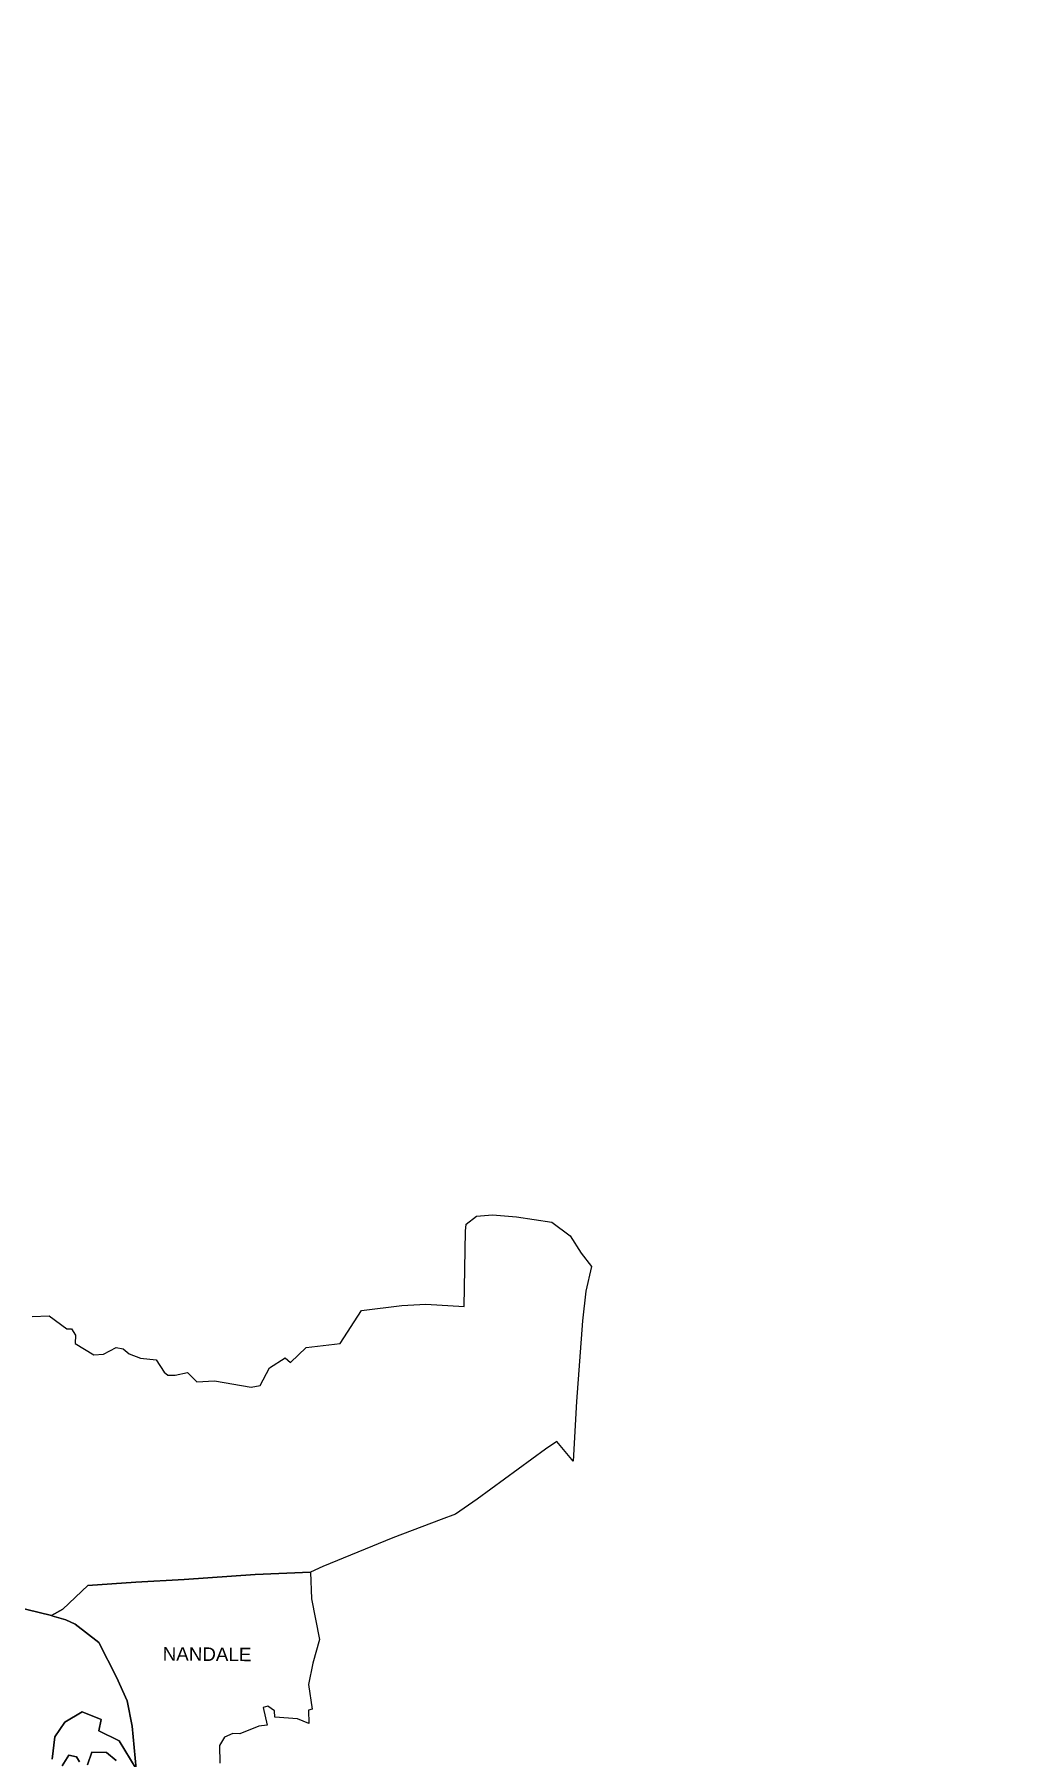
# Model space of a CAD drawing. Header units: metres. Extents: x 0 to 561379, y 0 to 4092696.
# Drawn here: x 288180 to 294780, y 2023407 to 2035134 of the extents above; entities that cross this region are included whole.
import ezdxf

# ---------------------------------------------------------------- set-up
doc = ezdxf.new("R2010")
doc.units = ezdxf.units.M
doc.layers.add('village', color=3, linetype='Continuous')
doc.layers.add('VILLAGE NAME', color=250, linetype='Continuous')
doc.styles.get("Standard").update_dxf_attribs({"font": 'calibri.ttf'})
picture_1 = doc.add_image_def('image2.ecw', size_in_pixel=(602484, 1083749.0))

msp = doc.modelspace()

# ---------------------------------------------------------------- linework, layer by layer
at = {"layer": 'village', "color": 3, "true_color": 0x00ff00}
for points in [[(287951, 2024458), (288296, 2024375), (288298, 2024371), (288394, 2024344), (288457, 2024315), (288619, 2024191), (288737, 2023954), (288810, 2023794), (288844, 2023621), (288873, 2023330), (288757, 2023521), (288617, 2023589), (288634, 2023667), (288504, 2023719), (288386, 2023649), (288318, 2023549), (288301, 2023397)], [(288369, 2023351), (288413, 2023423), (288467, 2023412), (288486, 2023379)], [(288540, 2023358), (288570, 2023444), (288669, 2023442), (288736, 2023386)]]:
    msp.add_lwpolyline(points, dxfattribs=at)
for points in [[(288165, 2026410, 0), (288279, 2026414, 0), (288400, 2026325, 0), (288432, 2026325, 0), (288458, 2026282, 0), (288457, 2026225, 0), (288583, 2026147, 0), (288649, 2026153, 0), (288735, 2026199, 0), (288784, 2026189, 0), (288825, 2026155, 0), (288902, 2026126, 0), (289007, 2026113, 0), (289063, 2026029, 0), (289087, 2026009, 0), (289138, 2026009, 0), (289222, 2026028, 0), (289284, 2025964, 0), (289405, 2025972, 0), (289655, 2025928, 0), (289715, 2025939, 0), (289779, 2026059, 0), (289886, 2026127, 0), (289923, 2026097, 0), (290028, 2026198, 0), (290259, 2026226, 0), (290404, 2026449, 0), (290679, 2026484, 0), (290842, 2026493, 0), (291103, 2026477, 0), (291113, 2026990, 0), (291117, 2027038, 0), (291187, 2027092, 0), (291296, 2027101, 0), (291459, 2027088, 0), (291701, 2027050, 0), (291825, 2026957, 0), (291900, 2026840, 0), (291970, 2026750, 0), (291932, 2026582, 0), (291908, 2026379, 0), (291869, 2025831, 0), (291846, 2025425, 0), (291837, 2025435, 0), (291734, 2025558, 0), (291658, 2025506, 0), (291192, 2025166, 0), (291044, 2025063, 0), (290948, 2025028, 0), (290619, 2024902, 0), (290142, 2024707, 0), (290059, 2024668, 0), (289682, 2024654, 0), (289198, 2024619, 0), (288869, 2024601, 0), (288542, 2024578, 0), (288372, 2024418, 0), (288296, 2024375, 0), (287951, 2024458, 0)], [(288301, 2023397, 0), (288318, 2023549, 0), (288386, 2023649, 0), (288504, 2023719, 0), (288634, 2023667, 0), (288617, 2023589, 0), (288757, 2023521, 0), (288873, 2023330, 0), (288844, 2023621, 0), (288810, 2023794, 0), (288737, 2023954, 0), (288619, 2024191, 0), (288457, 2024315, 0), (288394, 2024344, 0), (288298, 2024371, 0), (288296, 2024375, 0), (288372, 2024418, 0), (288542, 2024578, 0), (288869, 2024601, 0), (289198, 2024619, 0), (289682, 2024654, 0), (290059, 2024668, 0), (290064, 2024488, 0), (290120, 2024211, 0), (290075, 2024049, 0), (290044, 2023904, 0), (290069, 2023736, 0), (290045, 2023730, 0), (290046, 2023640, 0), (289969, 2023671, 0), (289815, 2023681, 0), (289814, 2023725, 0), (289768, 2023757, 0), (289735, 2023748, 0), (289764, 2023628, 0), (289706, 2023620, 0), (289577, 2023568, 0), (289530, 2023570, 0), (289473, 2023545, 0), (289440, 2023490, 0), (289441, 2023370, 0)], [(288298, 2024371, 0), (288298, 2024371, 0)], [(288486, 2023379, 0), (288467, 2023412, 0), (288413, 2023423, 0), (288369, 2023351, 0)], [(288736, 2023386, 0), (288669, 2023442, 0), (288570, 2023444, 0), (288540, 2023358, 0)]]:
    msp.add_polyline3d(points, dxfattribs=at)

# ---------------------------------------------------------------- texts
at = {"layer": 'VILLAGE NAME', "insert": (289053, 2024159), "char_height": 91.42, "attachment_point": 1, "rotation": 359.5442}
msp.add_mtext_dynamic_manual_height_columns('{\\fArial|b0|i0|c0|p34;NANDALE}', width=661.32, gutter_width=457, heights=[0], dxfattribs=at)

# ---------------------------------------------------------------- pictures from other files: only their frames are drawn
image = msp.add_image(picture_1, insert=(277451, 2020347), size_in_units=(18075, 32512))
image.dxf.flags = 7

doc.saveas('drawing.dxf')
